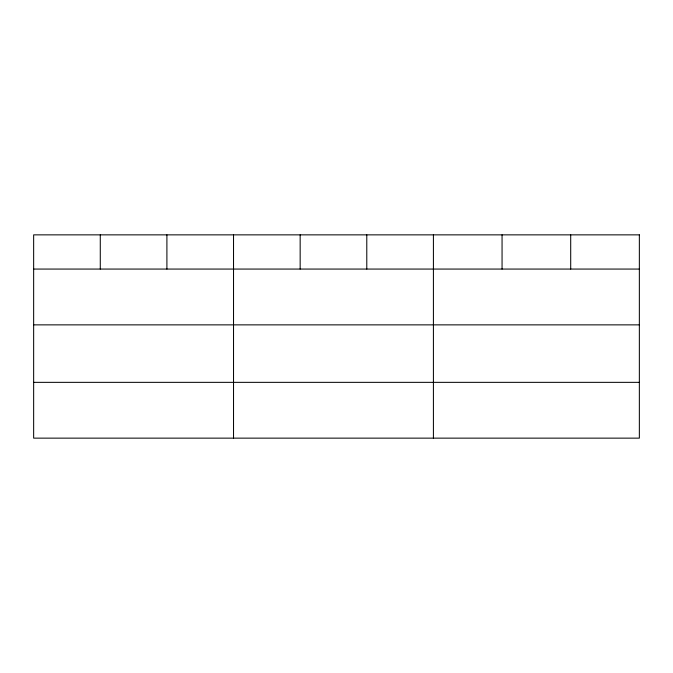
<?xml version="1.0" encoding="UTF-8"?>
<svg xmlns="http://www.w3.org/2000/svg" width="673" height="673" viewBox="0 0 673 673"><rect width="100%" height="100%" fill="white"/><g stroke="black" fill="none" stroke-linecap="round" stroke-linejoin="round"><path stroke-width="1.01" d="M33.65 269.065L639.35 269.065M33.65 324.866L639.35 324.866M33.65 382.348L639.35 382.348M570.704 234.86L570.704 269.065M502.058 234.86L502.058 269.065M433.412 234.86L433.412 438.14M366.785 234.86L366.785 269.065M300.158 234.86L300.158 269.065M233.531 234.86L233.531 438.14M166.904 234.86L166.904 269.065M100.277 234.86L100.277 269.065M639.35 234.86L33.65 234.86L33.65 438.14L639.35 438.14L639.35 234.86"/></g></svg>
